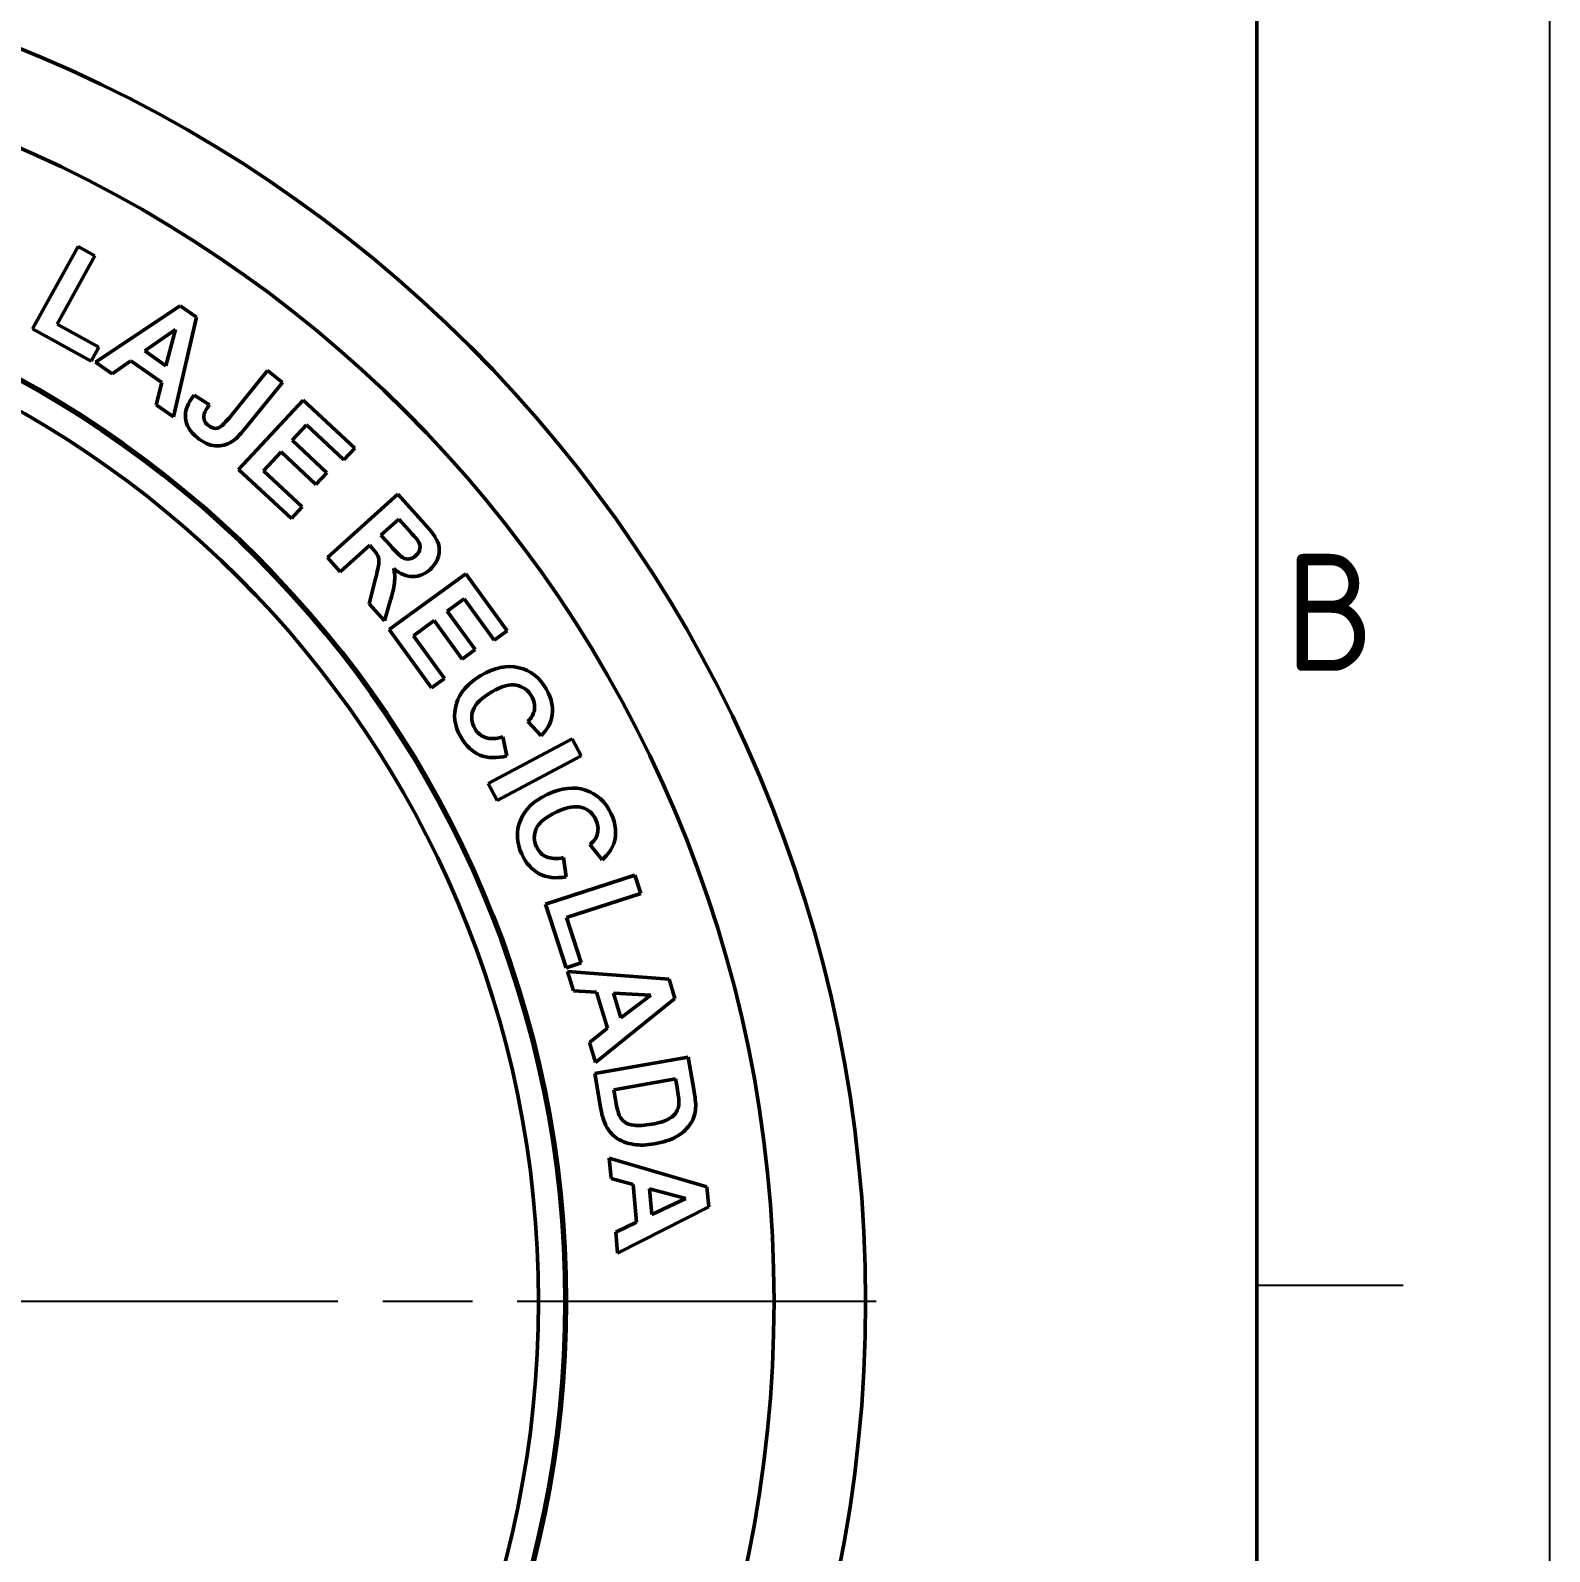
# Model space of a CAD drawing. Extents: x 0 to 822, y 0 to 581.
# Drawn here: x 720.3 to 821.9, y 362.8 to 464.5 of the extents above; entities that cross this region are included whole.
import ezdxf
from ezdxf.enums import TextEntityAlignment as Align

# ---------------------------------------------------------------- set-up
doc = ezdxf.new("R2010")
doc.units = 0
doc.header["$LTSCALE"] = 2
doc.linetypes.add('AM_ISO08W050', pattern=[18, 12, -1.5, 3, -1.5])
doc.layers.get('0').update_dxf_attribs({"linetype": 'CONTINUOUS'})
for name, color, linetype, lineweight in [('AM_0', 7, 'CONTINUOUS', 50), ('AM_7', 4, 'AM_ISO08W050', 25), ('AM_BOR', 7, 'CONTINUOUS', 50)]:
    doc.layers.add(name, color=color, linetype=linetype, lineweight=lineweight)
doc.styles.add('ACISOTS', font='isocp.shx', dxfattribs={"height": 1})

# ---------------------------------------------------------------- blocks, each defined once
blk = doc.blocks.new('A3 ZTL')
blk.add_line((401.174, 9.785), (401.174, 280.822))
at = {"layer": 'AM_BOR', "color": 135, "lineweight": 25}
for p, q in [((410.959, 290.607), (410.959, 0)), ((406.067, 190.313), (401.174, 190.313))]:
    blk.add_line(p, q, dxfattribs=at)
at = {"layer": 'AM_BOR', "color": 135, "lineweight": 25, "style": 'ACISOTS'}
blk.add_text('B', height=3.914, dxfattribs=at).set_placement((403.62, 212.818), align=Align.MIDDLE)

msp = doc.modelspace()

# ---------------------------------------------------------------- linework, layer by layer
at = {"layer": 'AM_0'}
for radius in [90.3, 84.175]:
    msp.add_circle((685.884, 379.557), radius, dxfattribs=at)
msp.add_ellipse((685.884, 379.557), major_axis=(68.434, 0), ratio=0.9999764, start_param=4.712389, end_param=10.9955743, dxfattribs=at)
at = {"layer": 'AM_0', "color": 7, "lineweight": 70}
msp.add_open_spline([(685.884, 449.81), (724.678, 449.81), (756.139, 418.35), (756.139, 379.557), (756.139, 379.557), (756.139, 340.764), (724.678, 309.304), (685.884, 309.304), (685.884, 309.304), (647.091, 309.304), (615.63, 340.764), (615.63, 379.557), (615.63, 379.557), (615.63, 418.35), (647.091, 449.81), (685.884, 449.81)], degree=3, knots=[0, 0, 0, 0, 0.25, 0.25, 0.25, 0.25, 0.5, 0.5, 0.5, 0.5, 0.75, 0.75, 0.75, 0.75, 1, 1, 1, 1], dxfattribs=at)
at = {"layer": 'AM_0', "color": 7}
for points in [[(720.488, 444.595), (720.488, 444.595), (723.536, 450.094), (723.536, 450.094)], [(723.536, 450.094), (723.536, 450.094), (724.655, 449.474), (724.655, 449.474)], [(724.655, 449.474), (724.655, 449.474), (722.125, 444.909), (722.125, 444.909)], [(724.684, 442.356), (724.684, 442.356), (730.343, 446.132), (730.343, 446.132)], [(730.343, 446.132), (730.343, 446.132), (731.451, 445.356), (731.451, 445.356)], [(724.39, 442.432), (724.39, 442.432), (720.488, 444.595), (720.488, 444.595)], [(722.125, 444.909), (722.125, 444.909), (724.909, 443.366), (724.909, 443.366)], [(730.036, 444.542), (730.036, 444.542), (727.985, 443.105), (727.985, 443.105)], [(729.402, 442.113), (729.402, 442.113), (730.036, 444.542), (730.036, 444.542)], [(731.451, 445.356), (731.451, 445.356), (729.895, 438.707), (729.895, 438.707)], [(724.909, 443.366), (724.909, 443.366), (724.39, 442.432), (724.39, 442.432)], [(727.05, 442.457), (727.05, 442.457), (725.796, 441.577), (725.796, 441.577)], [(729.126, 441.004), (729.126, 441.004), (727.05, 442.457), (727.05, 442.457)], [(727.985, 443.105), (727.985, 443.105), (729.402, 442.113), (729.402, 442.113)], [(725.796, 441.577), (725.796, 441.577), (724.684, 442.356), (724.684, 442.356)], [(733.619, 438.625), (733.619, 438.625), (736.195, 441.807), (736.195, 441.807)], [(736.195, 441.807), (736.195, 441.807), (737.188, 441.003), (737.188, 441.003)], [(728.753, 439.506), (728.753, 439.506), (729.126, 441.004), (729.126, 441.004)], [(737.188, 441.003), (737.188, 441.003), (734.662, 437.885), (734.662, 437.885)], [(729.895, 438.707), (729.895, 438.707), (728.753, 439.506), (728.753, 439.506)], [(730.705, 438.634), (730.663, 439.117), (730.853, 439.624), (731.279, 440.152)], [(731.279, 440.152), (731.279, 440.152), (732.303, 439.5), (732.303, 439.5)], [(732.303, 439.5), (732.086, 439.209), (731.966, 438.976), (731.942, 438.801)], [(734.262, 435.185), (734.262, 435.185), (738.586, 439.822), (738.586, 439.822)], [(738.586, 439.822), (738.586, 439.822), (742.023, 436.617), (742.023, 436.617)], [(731.497, 437.316), (731.011, 437.71), (730.746, 438.148), (730.705, 438.634)], [(731.942, 438.801), (731.907, 438.537), (731.999, 438.316), (732.218, 438.139)], [(732.843, 437.948), (733.037, 438), (733.296, 438.226), (733.619, 438.625)], [(732.218, 438.139), (732.44, 437.96), (732.648, 437.896), (732.843, 437.948)], [(734.662, 437.885), (734.332, 437.477), (734.041, 437.193), (733.793, 437.031)], [(738.79, 438.164), (738.79, 438.164), (737.832, 437.137), (737.832, 437.137)], [(741.291, 435.832), (741.291, 435.832), (738.79, 438.164), (738.79, 438.164)], [(732.709, 436.765), (732.315, 436.796), (731.911, 436.98), (731.497, 437.316)], [(733.793, 437.031), (733.464, 436.823), (733.103, 436.733), (732.709, 436.765)], [(737.104, 436.356), (737.104, 436.356), (735.927, 435.094), (735.927, 435.094)], [(739.431, 434.186), (739.431, 434.186), (737.104, 436.356), (737.104, 436.356)], [(737.832, 437.137), (737.832, 437.137), (740.159, 434.966), (740.159, 434.966)], [(742.023, 436.617), (742.023, 436.617), (741.291, 435.832), (741.291, 435.832)], [(737.788, 431.898), (737.788, 431.898), (734.262, 435.185), (734.262, 435.185)], [(735.927, 435.094), (735.927, 435.094), (738.517, 432.68), (738.517, 432.68)], [(740.159, 434.966), (740.159, 434.966), (739.431, 434.186), (739.431, 434.186)], [(740.201, 429.299), (740.201, 429.299), (744.912, 433.541), (744.912, 433.541)], [(744.912, 433.541), (744.912, 433.541), (746.715, 431.538), (746.715, 431.538)], [(738.517, 432.68), (738.517, 432.68), (737.788, 431.898), (737.788, 431.898)], [(744.971, 431.871), (744.971, 431.871), (743.777, 430.795), (743.777, 430.795)], [(745.639, 431.129), (745.639, 431.129), (744.971, 431.871), (744.971, 431.871)], [(746.715, 431.538), (747.168, 431.034), (747.454, 430.631), (747.575, 430.327)], [(743.777, 430.795), (743.777, 430.795), (744.41, 430.092), (744.41, 430.092)], [(746.249, 430.421), (746.19, 430.507), (745.987, 430.743), (745.639, 431.129)], [(746.386, 429.896), (746.408, 430.068), (746.362, 430.243), (746.249, 430.421)], [(747.575, 430.327), (747.696, 430.022), (747.711, 429.704), (747.618, 429.372)], [(741.058, 428.347), (741.058, 428.347), (740.201, 429.299), (740.201, 429.299)], [(743.024, 430.118), (743.024, 430.118), (741.058, 428.347), (741.058, 428.347)], [(743.197, 429.926), (743.197, 429.926), (743.024, 430.118), (743.024, 430.118)], [(743.576, 429.399), (743.52, 429.532), (743.395, 429.706), (743.197, 429.926)], [(743.638, 428.936), (743.652, 429.112), (743.631, 429.266), (743.576, 429.399)], [(744.41, 430.092), (744.821, 429.636), (745.096, 429.367), (745.237, 429.288)], [(745.237, 429.288), (745.377, 429.21), (745.524, 429.181), (745.677, 429.201)], [(745.677, 429.201), (745.829, 429.222), (745.976, 429.295), (746.117, 429.423)], [(746.117, 429.423), (746.276, 429.566), (746.365, 429.723), (746.386, 429.896)], [(747.618, 429.372), (747.525, 429.04), (747.339, 428.749), (747.061, 428.498)], [(743.397, 427.812), (743.543, 428.386), (743.623, 428.76), (743.638, 428.936)], [(744.327, 424.477), (744.327, 424.477), (749.456, 428.203), (749.456, 428.203)], [(745.904, 428.021), (745.488, 428.022), (745.061, 428.202), (744.63, 428.562)], [(744.63, 428.562), (744.695, 428.247), (744.716, 427.959), (744.693, 427.696)], [(747.061, 428.498), (746.707, 428.181), (746.321, 428.021), (745.904, 428.021)], [(749.456, 428.203), (749.456, 428.203), (752.219, 424.401), (752.219, 424.401)], [(742.991, 426.2), (742.991, 426.2), (743.397, 427.812), (743.397, 427.812)], [(744.693, 427.696), (744.67, 427.432), (744.577, 427.023), (744.415, 426.466)], [(744.015, 425.063), (744.015, 425.063), (742.991, 426.2), (742.991, 426.2)], [(744.415, 426.466), (744.415, 426.466), (744.015, 425.063), (744.015, 425.063)], [(749.34, 426.537), (749.34, 426.537), (748.204, 425.711), (748.204, 425.711)], [(751.35, 423.77), (751.35, 423.77), (749.34, 426.537), (749.34, 426.537)], [(748.204, 425.711), (748.204, 425.711), (750.074, 423.137), (750.074, 423.137)], [(747.161, 420.577), (747.161, 420.577), (744.327, 424.477), (744.327, 424.477)], [(747.34, 425.084), (747.34, 425.084), (745.944, 424.07), (745.944, 424.07)], [(749.211, 422.509), (749.211, 422.509), (747.34, 425.084), (747.34, 425.084)], [(752.219, 424.401), (752.219, 424.401), (751.35, 423.77), (751.35, 423.77)], [(745.944, 424.07), (745.944, 424.07), (748.026, 421.205), (748.026, 421.205)], [(750.074, 423.137), (750.074, 423.137), (749.211, 422.509), (749.211, 422.509)], [(750.458, 421.41), (751.372, 421.937), (752.218, 422.111), (752.997, 421.931)], [(748.026, 421.205), (748.026, 421.205), (747.161, 420.577), (747.161, 420.577)], [(748.822, 419.526), (749.05, 420.283), (749.596, 420.912), (750.458, 421.41)], [(752.997, 421.931), (753.774, 421.751), (754.385, 421.277), (754.829, 420.508)], [(751.201, 420.315), (750.507, 419.914), (750.084, 419.505), (749.935, 419.084)], [(752.839, 420.755), (752.402, 420.839), (751.856, 420.693), (751.201, 420.315)], [(753.85, 420.017), (753.615, 420.423), (753.278, 420.67), (752.839, 420.755)], [(754.829, 420.508), (755.217, 419.837), (755.334, 419.176), (755.178, 418.528)], [(749.113, 417.298), (748.693, 418.027), (748.596, 418.77), (748.822, 419.526)], [(749.935, 419.084), (749.783, 418.665), (749.824, 418.255), (750.054, 417.856)], [(753.596, 418.328), (753.844, 418.557), (753.991, 418.822), (754.036, 419.124)], [(754.036, 419.124), (754.082, 419.425), (754.019, 419.723), (753.85, 420.017)], [(754.492, 417.381), (754.492, 417.381), (753.596, 418.328), (753.596, 418.328)], [(755.178, 418.528), (755.089, 418.142), (754.859, 417.76), (754.492, 417.381)], [(750.391, 416.091), (749.881, 416.306), (749.454, 416.709), (749.113, 417.298)], [(750.054, 417.856), (750.224, 417.561), (750.464, 417.362), (750.774, 417.258)], [(750.774, 417.258), (751.083, 417.154), (751.467, 417.172), (751.922, 417.311)], [(750.956, 414.191), (750.956, 414.191), (756.553, 417.168), (756.553, 417.168)], [(751.922, 417.311), (751.922, 417.311), (752.202, 416.04), (752.202, 416.04)], [(756.553, 417.168), (756.553, 417.168), (757.154, 416.038), (757.154, 416.038)], [(752.202, 416.04), (751.507, 415.859), (750.904, 415.876), (750.391, 416.091)], [(757.154, 416.038), (757.154, 416.038), (751.557, 413.062), (751.557, 413.062)], [(751.557, 413.062), (751.557, 413.062), (750.956, 414.191), (750.956, 414.191)], [(754.891, 413.447), (755.847, 413.893), (756.705, 413.992), (757.465, 413.746)], [(753.097, 411.714), (753.39, 412.448), (753.988, 413.026), (754.891, 413.447)], [(757.465, 413.746), (758.223, 413.498), (758.791, 412.973), (759.166, 412.168)], [(755.535, 412.292), (754.809, 411.953), (754.352, 411.582), (754.166, 411.177)], [(757.205, 412.587), (756.777, 412.71), (756.22, 412.611), (755.535, 412.292)], [(758.148, 411.764), (757.949, 412.19), (757.635, 412.465), (757.205, 412.587)], [(759.166, 412.168), (759.494, 411.466), (759.553, 410.798), (759.341, 410.165)], [(753.192, 409.469), (752.837, 410.231), (752.805, 410.98), (753.097, 411.714)], [(754.166, 411.177), (753.979, 410.772), (753.984, 410.36), (754.178, 409.943)], [(758.256, 410.859), (758.328, 411.155), (758.291, 411.457), (758.148, 411.764)], [(754.178, 409.943), (754.322, 409.634), (754.543, 409.414), (754.844, 409.284)], [(757.748, 410.104), (758.015, 410.31), (758.184, 410.562), (758.256, 410.859)], [(758.558, 409.083), (758.558, 409.083), (757.748, 410.104), (757.748, 410.104)], [(759.341, 410.165), (759.219, 409.789), (758.957, 409.429), (758.558, 409.083)], [(754.36, 408.155), (753.87, 408.413), (753.48, 408.852), (753.192, 409.469)], [(754.844, 409.284), (755.142, 409.153), (755.526, 409.138), (755.991, 409.236)], [(755.991, 409.236), (755.991, 409.236), (756.159, 407.947), (756.159, 407.947)], [(756.159, 407.947), (755.451, 407.827), (754.852, 407.896), (754.36, 408.155)], [(754.778, 406.11), (754.778, 406.11), (760.758, 408.053), (760.758, 408.053)], [(760.758, 408.053), (760.758, 408.053), (761.154, 406.836), (761.154, 406.836)], [(761.154, 406.836), (761.154, 406.836), (756.19, 405.223), (756.19, 405.223)], [(756.157, 401.866), (756.157, 401.866), (754.778, 406.11), (754.778, 406.11)], [(756.19, 405.223), (756.19, 405.223), (757.173, 402.196), (757.173, 402.196)], [(757.173, 402.196), (757.173, 402.196), (756.157, 401.866), (756.157, 401.866)], [(756.655, 400.32), (756.655, 400.32), (756.258, 401.619), (756.258, 401.619)], [(756.258, 401.619), (756.258, 401.619), (763.043, 401.111), (763.043, 401.111)], [(763.043, 401.111), (763.043, 401.111), (763.438, 399.817), (763.438, 399.817)], [(758.186, 400.242), (758.186, 400.242), (756.655, 400.32), (756.655, 400.32)], [(763.438, 399.817), (763.438, 399.817), (758.118, 395.536), (758.118, 395.536)], [(758.927, 397.819), (758.927, 397.819), (758.186, 400.242), (758.186, 400.242)], [(761.822, 400.046), (761.822, 400.046), (759.321, 400.177), (759.321, 400.177)], [(759.321, 400.177), (759.321, 400.177), (759.827, 398.523), (759.827, 398.523)], [(759.827, 398.523), (759.827, 398.523), (761.822, 400.046), (761.822, 400.046)], [(757.711, 396.868), (757.711, 396.868), (758.927, 397.819), (758.927, 397.819)], [(758.118, 395.536), (758.118, 395.536), (757.711, 396.868), (757.711, 396.868)], [(758.071, 394.789), (758.071, 394.789), (764.314, 395.89), (764.314, 395.89)], [(764.314, 395.89), (764.314, 395.89), (764.721, 393.586), (764.721, 393.586)], [(758.489, 392.419), (758.489, 392.419), (758.071, 394.789), (758.071, 394.789)], [(763.48, 394.443), (763.48, 394.443), (759.346, 393.715), (759.346, 393.715)], [(759.346, 393.715), (759.346, 393.715), (759.512, 392.774), (759.512, 392.774)], [(763.58, 393.878), (763.58, 393.878), (763.48, 394.443), (763.48, 394.443)], [(763.703, 392.833), (763.712, 393.016), (763.67, 393.364), (763.58, 393.878)], [(759.512, 392.774), (759.574, 392.423), (759.638, 392.171), (759.706, 392.022)], [(763.512, 392.197), (763.63, 392.376), (763.693, 392.588), (763.703, 392.833)], [(764.721, 393.586), (764.812, 393.067), (764.843, 392.665), (764.811, 392.378)], [(758.819, 391.326), (758.681, 391.588), (758.572, 391.952), (758.489, 392.419)], [(759.706, 392.022), (759.793, 391.827), (759.909, 391.672), (760.054, 391.558)], [(761.882, 391.409), (762.365, 391.494), (762.726, 391.602), (762.97, 391.732)], [(762.97, 391.732), (763.214, 391.864), (763.395, 392.019), (763.512, 392.197)], [(764.811, 392.378), (764.768, 391.992), (764.632, 391.645), (764.401, 391.336)], [(759.473, 390.528), (759.221, 390.709), (759.003, 390.975), (758.819, 391.326)], [(760.054, 391.558), (760.2, 391.445), (760.422, 391.371), (760.716, 391.335)], [(760.716, 391.335), (761.01, 391.3), (761.4, 391.324), (761.882, 391.409)], [(763.496, 390.56), (763.12, 390.355), (762.641, 390.2), (762.055, 390.096)], [(764.401, 391.336), (764.173, 391.026), (763.87, 390.767), (763.496, 390.56)], [(760.693, 390.054), (760.212, 390.129), (759.805, 390.287), (759.473, 390.528)], [(762.055, 390.096), (761.542, 390.006), (761.088, 389.992), (760.693, 390.054)], [(759.16, 387.78), (759.16, 387.78), (759.042, 389.132), (759.042, 389.132)], [(759.042, 389.132), (759.042, 389.132), (765.573, 387.225), (765.573, 387.225)], [(760.641, 387.385), (760.641, 387.385), (759.16, 387.78), (759.16, 387.78)], [(760.862, 384.86), (760.862, 384.86), (760.641, 387.385), (760.641, 387.385)], [(764.157, 386.437), (764.157, 386.437), (761.739, 387.085), (761.739, 387.085)], [(761.739, 387.085), (761.739, 387.085), (761.889, 385.362), (761.889, 385.362)], [(765.573, 387.225), (765.573, 387.225), (765.691, 385.877), (765.691, 385.877)], [(765.691, 385.877), (765.691, 385.877), (759.597, 382.795), (759.597, 382.795)], [(761.889, 385.362), (761.889, 385.362), (764.157, 386.437), (764.157, 386.437)], [(759.475, 384.183), (759.475, 384.183), (760.862, 384.86), (760.862, 384.86)], [(759.597, 382.795), (759.597, 382.795), (759.475, 384.183), (759.475, 384.183)]]:
    msp.add_open_spline(points, degree=3, dxfattribs=at)
at = {"layer": 'AM_7'}
msp.add_line((776.894, 379.557), (594.875, 379.557), dxfattribs=at)

# ---------------------------------------------------------------- block references
at = {"layer": 'AM_0', "lineweight": 0, "xscale": 2, "yscale": 2, "zscale": 2}
msp.add_blockref('A3 ZTL', (0, 0), dxfattribs=at)

doc.saveas('drawing.dxf')
